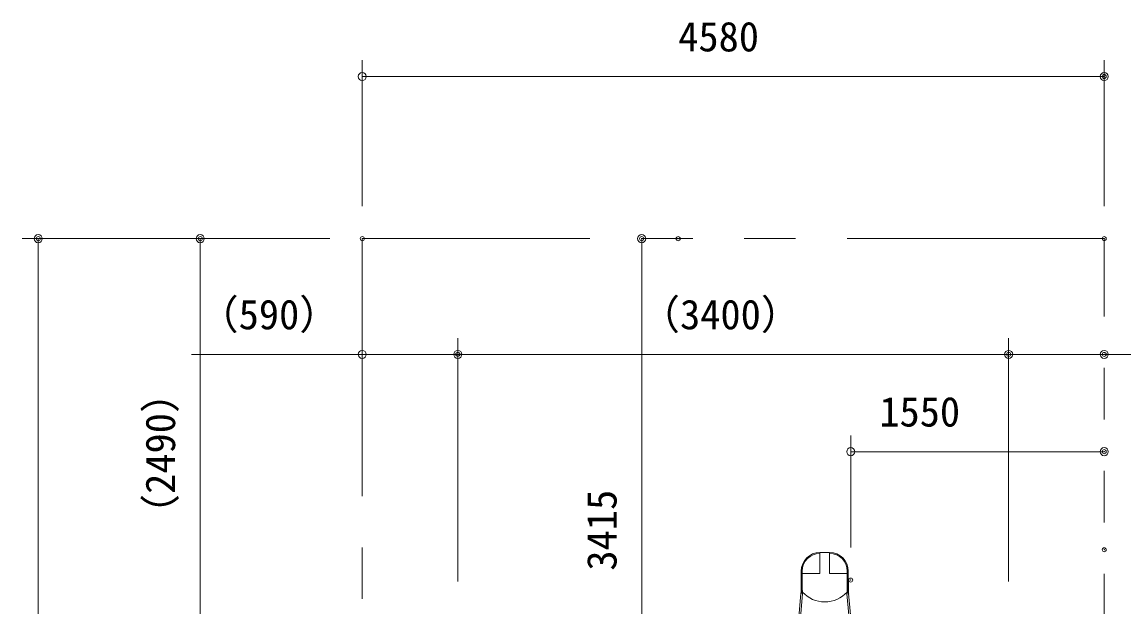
# Model space of a CAD drawing. Units: millimetres, scale not verified. Extents: x 0 to 420, y 0 to 297.
# Drawn here: x 315.9 to 384, y 155.9 to 191.9 of the extents above; entities that cross this region are included whole.
import ezdxf
from ezdxf.enums import TextEntityAlignment as Align

# ---------------------------------------------------------------- set-up
doc = ezdxf.new("R2010")
doc.units = ezdxf.units.MM
doc.header["$LTSCALE"] = 0.5
doc.header["$PDMODE"] = 32
doc.header["$PDSIZE"] = 0.25
doc.linetypes.add('USER3', pattern=[63.5, 31.75, -6.35, 6.35, -6.35, 6.35, -6.35])
doc.layers.add('LY_5', color=2, linetype='Continuous', lineweight=18)
doc.layers.add('LY_6', color=7, linetype='Continuous', lineweight=0)
doc.styles.add('ＭＳ ゴシック', font='')
doc.styles.get('ＭＳ ゴシック').set_extended_font_data('MS Gothic')

# ---------------------------------------------------------------- blocks, each defined once
blk = doc.blocks.new('-022-_DOTBLANK')
at = {"color": 7, "linetype": 'Continuous', "lineweight": 0}
blk.add_line((-0.5, 0), (-1, 0), dxfattribs=at)
blk.add_circle((0, 0), 0.5, dxfattribs=at)

msp = doc.modelspace()

# ---------------------------------------------------------------- linework, layer by layer
at = {"layer": 'LY_5', "color": 7, "linetype": 'USER3', "lineweight": 0}
for p, q in [((382.75, 178.5677), (336.95, 178.5677)), ((336.95, 178.5677), (336.95, 110.2677)), ((382.75, 110.2677), (382.75, 178.5677))]:
    msp.add_line(p, q, dxfattribs=at)
at = {"layer": 'LY_5'}
for p, q in [((365.2, 157.9077), (365.2, 159.2077)), ((365.8, 157.9077), (365.8, 159.2077)), ((364.05, 157.9077), (365.2, 157.9077)), ((364.11, 157.9077), (364.11, 158.0577)), ((365.8, 157.9077), (366.95, 157.9077)), ((366.89, 157.9077), (366.89, 158.0577)), ((364.035, 157.5077), (364.05, 157.5077)), ((364.035, 156.7305), (364.035, 157.5077)), ((366.965, 157.5077), (366.95, 157.5077)), ((366.965, 156.7305), (366.965, 157.5077)), ((364.05, 156.8577), (364.05, 156.7305)), ((364.11, 156.8577), (364.11, 156.7305)), ((364.125, 156.7305), (364.125, 156.8577)), ((366.875, 156.7305), (366.875, 156.8577)), ((366.89, 156.8577), (366.89, 156.7305)), ((366.95, 156.8577), (366.95, 156.7305))]:
    msp.add_line(p, q, dxfattribs=at)
at = {"layer": 'LY_5', "color": 7, "lineweight": 0}
for p, q in [((365.2, 159.2077), (365.8, 159.2077)), ((364.05, 156.8577), (364.05, 158.0577)), ((364.11, 156.8577), (364.11, 157.9077)), ((366.89, 156.8577), (366.89, 157.9077)), ((366.95, 156.8577), (366.95, 158.0577)), ((364.0327, 156.6744), (363.8589, 154.7212)), ((364.1273, 156.666), (363.9536, 154.7128)), ((366.8727, 156.666), (367.0464, 154.7128)), ((366.9673, 156.6744), (367.1411, 154.7212))]:
    msp.add_line(p, q, dxfattribs=at)
for centre, radius, start, end in [((365.2, 158.0577), 1.15, 90, 180), ((365.8, 158.0577), 1.15, 0, 90), ((364.08, 156.6702), 0.0475, 354.91603, 174.91603), ((366.92, 156.6702), 0.0475, 5.08397, 185.08397)]:
    msp.add_arc(centre, radius, start, end, dxfattribs=at)
at = {"layer": 'LY_5'}
for centre, radius, start, end in [((365.2, 158.0577), 1.09, 90, 180), ((365.8, 158.0577), 1.09, 0, 90), ((364.08, 156.6702), 0.0625, 147.61246, 215.45183), ((363.985, 156.7305), 0.05, 327.61246, 0), ((364.08, 156.6702), 0.0475, 354.91603, 174.91603), ((363.985, 156.7305), 0.065, 327.61246, 0), ((364.175, 156.7305), 0.065, 180, 212.38754), ((364.08, 156.6702), 0.0625, 314.38023, 32.38754), ((365.5, 158.0095), 1.8518, 222.05292, 317.94708), ((364.175, 156.7305), 0.05, 180, 212.38754), ((366.92, 156.6702), 0.0625, 147.61246, 225.61977), ((366.825, 156.7305), 0.05, 327.61246, 0), ((366.92, 156.6702), 0.0475, 5.08397, 185.08397), ((366.825, 156.7305), 0.065, 327.61246, 0), ((367.015, 156.7305), 0.065, 180, 212.38754), ((367.015, 156.7305), 0.05, 180, 212.38754), ((366.92, 156.6702), 0.0625, 324.54817, 32.38754)]:
    msp.add_arc(centre, radius, start, end, dxfattribs=at)
at = {"layer": 'LY_6'}
for p, q in [((336.95, 180.5677), (336.95, 189.5677)), ((382.75, 180.5677), (382.75, 189.5677)), ((336.95, 188.5677), (382.75, 188.5677)), ((334.95, 178.5677), (315.95, 178.5677)), ((316.95, 110.2677), (316.95, 178.5677)), ((334.95, 178.5677), (325.95, 178.5677)), ((326.95, 153.6677), (326.95, 178.5677)), ((354.2, 144.4177), (354.2, 178.5677)), ((342.85, 157.4177), (342.85, 172.4267)), ((342.85, 157.4177), (342.85, 172.4267)), ((376.85, 157.4177), (376.85, 172.4267)), ((376.85, 157.4177), (376.85, 172.4267)), ((326.4024, 171.4267), (336.95, 171.4267)), ((336.95, 171.4267), (342.85, 171.4267)), ((342.85, 171.4267), (376.85, 171.4267)), ((376.85, 171.4267), (382.75, 171.4267)), ((382.75, 171.4267), (393.2976, 171.4267)), ((367.1051, 159.5077), (367.1051, 166.4267)), ((367.1051, 165.4267), (382.75, 165.4267))]:
    msp.add_line(p, q, dxfattribs=at)
for p in [(382.75, 188.5677), (316.95, 178.5677), (326.95, 178.5677), (336.95, 178.5677), (336.95, 178.5677), (336.95, 178.5677), (336.95, 178.5677), (354.2, 178.5677), (356.45, 178.5677), (382.75, 178.5677), (382.75, 178.5677), (342.85, 171.4267), (376.85, 171.4267), (382.75, 171.4267), (382.75, 165.4267), (382.75, 159.3767), (367.1051, 157.5077)]:
    msp.add_point(p, dxfattribs=at)

# ---------------------------------------------------------------- block references
at = {"layer": 'LY_6', "xscale": 0.5, "yscale": 0.5}
for p, rotation in [((336.95, 188.5677), 180), ((316.95, 178.5677), 90), ((326.95, 178.5677), 90), ((354.2, 178.5677), 90), ((336.95, 171.4267), 180), ((342.85, 171.4267), 180), ((376.85, 171.4267), 180), ((367.1051, 165.4267), 180)]:
    msp.add_blockref('-022-_DOTBLANK', p, dxfattribs=dict(at, rotation=rotation))
for p in [(382.75, 188.5677), (342.85, 171.4267), (376.85, 171.4267), (382.75, 171.4267), (382.75, 165.4267)]:
    msp.add_blockref('-022-_DOTBLANK', p, dxfattribs=at)

# ---------------------------------------------------------------- texts
at = {"layer": 'LY_6', "style": 'ＭＳ ゴシック'}
for s, p in [('4580', (356.4546, 189.5677)), ('（590）', (326.8209, 172.4267)), ('（3400）', (354.067, 172.4267)), ('1550', (368.8673, 166.4267))]:
    msp.add_text(s, height=1.833, dxfattribs=at).set_placement(p, align=Align.BOTTOM_LEFT)
for s, p in [('（2490）', (325.95, 160.3232)), ('3415', (353.2, 158.0906))]:
    msp.add_text(s, height=1.833, rotation=90, dxfattribs=at).set_placement(p, align=Align.BOTTOM_LEFT)

doc.saveas('drawing.dxf')
